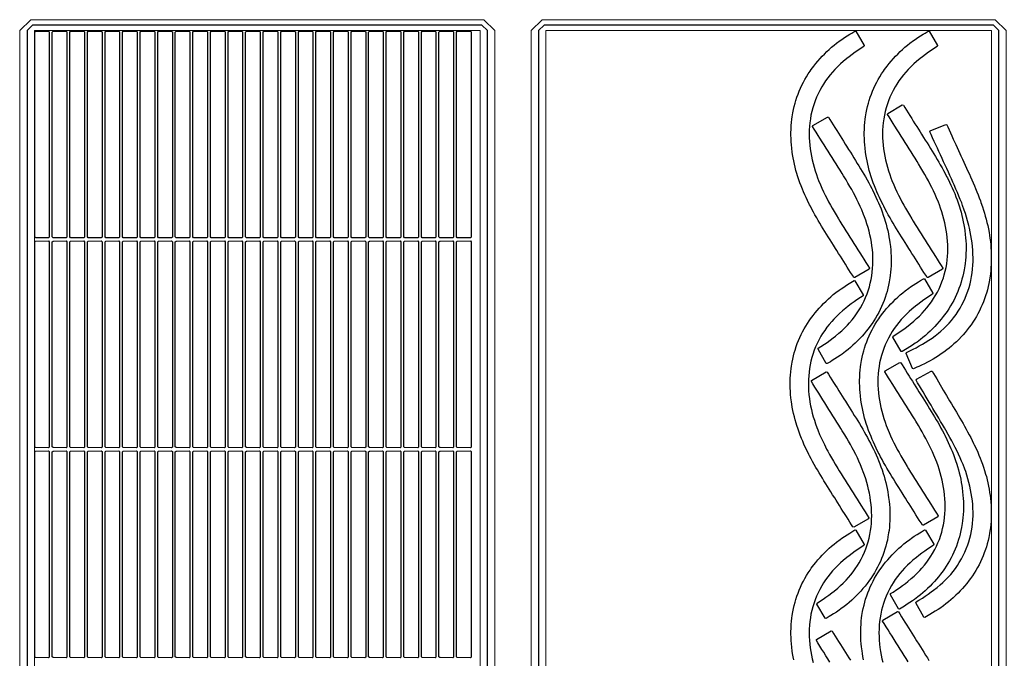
# Model space of a CAD drawing. Header units: millimetres. Extents: x -10628 to 24720, y -21829 to 4032.
# Drawn here: x 10849 to 13549, y -16051 to -14300 of the extents above; entities that cross this region are included whole.
import ezdxf
from ezdxf.enums import TextEntityAlignment as Align
from ezdxf.lldxf.tags import DXFTag

# ---------------------------------------------------------------- set-up
doc = ezdxf.new("R2010")
doc.units = ezdxf.units.MM
doc.layers.add('layer khung van cnc', color=7, linetype='Continuous', lineweight=25, true_color=0xfbf59b)
doc.layers.add('layer mau', color=7, linetype='Continuous')
doc.styles.add('Text Dim', font='arial.ttf')
tags = doc.linetypes.add('KVVIENMAY', pattern='A,46.311228,-10.280676,["KV VIỀN MÁY",Text Dim,S=10.028098,R=0,X=0,Y=-4.346144],-100.988212', length=157.580116).pattern_tags.tags
tags[6] = DXFTag(74, 10)

# ---------------------------------------------------------------- blocks, each defined once
blk = doc.blocks.new('khung van cnc')
at = {"lineweight": 5}
blk.add_lwpolyline([(-193, -99.4), (-193, 2370.6), (-223, 2400.6), (-1463, 2400.6), (-1493, 2370.6), (-1493, -99.4)], close=True, dxfattribs=at)
at = {"color": 1, "linetype": 'KVVIENMAY'}
blk.add_lwpolyline([(-511.9, -84.4), (-213, -84.4), (-213, 2370.6), (-228, 2385.6), (-1458, 2385.6), (-1473, 2370.6), (-1473, -84.4), (-1172.8, -84.4)], dxfattribs=at)
at = {"lineweight": 5}
blk.add_lwpolyline([(-513.5, -69.4), (-233, -69.4), (-233, 2370.6), (-1453, 2370.6), (-1453, -69.4), (-1173, -69.4)], dxfattribs=at)
at = {"layer": 'layer mau'}
for tag, p in [('ÁGF', (-518, -155.9)), ('TENFILE', (-518, -268.9)), ('TENFILE', (-518, -381.8)), ('TENFILE', (-518, -494.8))]:
    blk.add_attdef(tag, text='', height=30, dxfattribs=at).set_placement(p, align=Align.MIDDLE_CENTER)

msp = doc.modelspace()

# ---------------------------------------------------------------- linework, layer by layer
for points in [[(10928.006, -14897.744), (10892.02, -14897.064), (10890.02, -14895.026), (10890.006, -14333.855), (10892.006, -14331.817), (10928.006, -14331.136), (10930.006, -14333.098), (10930.006, -14895.782)], [(10976.106, -14897.744), (10940.12, -14897.064), (10938.12, -14895.026), (10938.106, -14333.855), (10940.106, -14331.817), (10976.106, -14331.136), (10978.106, -14333.098), (10978.106, -14895.782)], [(11024.206, -14897.744), (10988.22, -14897.064), (10986.22, -14895.026), (10986.206, -14333.855), (10988.206, -14331.817), (11024.206, -14331.136), (11026.206, -14333.098), (11026.206, -14895.782)], [(11072.306, -14897.744), (11036.32, -14897.064), (11034.32, -14895.026), (11034.306, -14333.855), (11036.305, -14331.817), (11072.306, -14331.136), (11074.306, -14333.098), (11074.306, -14895.782)], [(11120.406, -14897.744), (11084.42, -14897.064), (11082.42, -14895.026), (11082.406, -14333.855), (11084.405, -14331.817), (11120.406, -14331.136), (11122.406, -14333.098), (11122.406, -14895.782)], [(11168.506, -14897.744), (11132.52, -14897.064), (11130.52, -14895.026), (11130.506, -14333.855), (11132.505, -14331.817), (11168.506, -14331.136), (11170.506, -14333.098), (11170.506, -14895.782)], [(11216.606, -14897.744), (11180.62, -14897.064), (11178.62, -14895.026), (11178.606, -14333.855), (11180.605, -14331.817), (11216.606, -14331.136), (11218.606, -14333.098), (11218.606, -14895.782)], [(11264.706, -14897.744), (11228.72, -14897.064), (11226.72, -14895.026), (11226.706, -14333.855), (11228.705, -14331.817), (11264.706, -14331.136), (11266.706, -14333.098), (11266.706, -14895.782)], [(11312.806, -14897.744), (11276.82, -14897.064), (11274.82, -14895.026), (11274.806, -14333.855), (11276.805, -14331.817), (11312.806, -14331.136), (11314.806, -14333.098), (11314.806, -14895.782)], [(11360.906, -14897.744), (11324.92, -14897.064), (11322.92, -14895.026), (11322.906, -14333.855), (11324.905, -14331.817), (11360.906, -14331.136), (11362.906, -14333.098), (11362.906, -14895.782)], [(11409.006, -14897.744), (11373.019, -14897.064), (11371.02, -14895.026), (11371.006, -14333.855), (11373.005, -14331.817), (11409.006, -14331.136), (11411.006, -14333.098), (11411.006, -14895.782)], [(11457.106, -14897.744), (11421.119, -14897.064), (11419.12, -14895.026), (11419.106, -14333.855), (11421.105, -14331.817), (11457.106, -14331.136), (11459.106, -14333.098), (11459.106, -14895.782)], [(11505.206, -14897.744), (11469.219, -14897.064), (11467.22, -14895.026), (11467.206, -14333.855), (11469.205, -14331.817), (11505.206, -14331.136), (11507.205, -14333.098), (11507.205, -14895.782)], [(11553.306, -14897.744), (11517.319, -14897.064), (11515.32, -14895.026), (11515.305, -14333.855), (11517.305, -14331.817), (11553.306, -14331.136), (11555.305, -14333.098), (11555.305, -14895.782)], [(11601.406, -14897.744), (11565.419, -14897.064), (11563.42, -14895.026), (11563.405, -14333.855), (11565.405, -14331.817), (11601.406, -14331.136), (11603.405, -14333.098), (11603.405, -14895.782)], [(11649.506, -14897.744), (11613.519, -14897.064), (11611.52, -14895.026), (11611.505, -14333.855), (11613.505, -14331.817), (11649.506, -14331.136), (11651.505, -14333.098), (11651.505, -14895.782)], [(11697.606, -14897.744), (11661.619, -14897.064), (11659.62, -14895.026), (11659.605, -14333.855), (11661.605, -14331.817), (11697.606, -14331.136), (11699.605, -14333.098), (11699.605, -14895.782)], [(11745.706, -14897.744), (11709.719, -14897.064), (11707.72, -14895.026), (11707.705, -14333.855), (11709.705, -14331.817), (11745.706, -14331.136), (11747.705, -14333.098), (11747.705, -14895.782)], [(11793.806, -14897.744), (11757.819, -14897.064), (11755.819, -14895.026), (11755.805, -14333.855), (11757.805, -14331.817), (11793.806, -14331.136), (11795.805, -14333.098), (11795.805, -14895.782)], [(11841.906, -14897.744), (11805.919, -14897.064), (11803.919, -14895.026), (11803.905, -14333.855), (11805.905, -14331.817), (11841.906, -14331.136), (11843.905, -14333.098), (11843.905, -14895.782)], [(11890.005, -14897.744), (11854.019, -14897.064), (11852.019, -14895.026), (11852.005, -14333.855), (11854.005, -14331.817), (11890.005, -14331.136), (11892.005, -14333.098), (11892.005, -14895.782)], [(11938.105, -14897.744), (11902.119, -14897.064), (11900.119, -14895.026), (11900.105, -14333.855), (11902.105, -14331.817), (11938.105, -14331.136), (11940.105, -14333.098), (11940.105, -14895.782)], [(11986.205, -14897.744), (11950.219, -14897.064), (11948.219, -14895.026), (11948.205, -14333.855), (11950.205, -14331.817), (11986.205, -14331.136), (11988.205, -14333.098), (11988.205, -14895.782)], [(12034.305, -14897.744), (11998.319, -14897.064), (11996.319, -14895.026), (11996.305, -14333.855), (11998.305, -14331.817), (12034.305, -14331.136), (12036.305, -14333.098), (12036.305, -14895.782)], [(12082.405, -14897.744), (12046.419, -14897.064), (12044.419, -14895.026), (12044.405, -14333.855), (12046.405, -14331.817), (12082.405, -14331.136), (12084.405, -14333.098), (12084.405, -14895.782)], [(13123.098, -14992.398), (13118.399, -14984.906), (13113.701, -14977.414), (13108.592, -14969.264), (13104.308, -14962.427), (13099.612, -14954.933), (13094.915, -14947.44), (13090.216, -14939.948), (13085.515, -14932.457), (13081.729, -14926.432), (13076.101, -14917.485), (13071.391, -14909.999), (13066.685, -14902.512), (13061.987, -14895.02), (13057.3, -14887.52), (13052.341, -14879.547), (13047.977, -14872.488), (13043.358, -14864.946), (13038.785, -14857.375), (13034.272, -14849.77), (13030.228, -14842.807), (13025.482, -14834.422), (13021.217, -14826.674), (13017.042, -14818.877), (13012.957, -14811.032), (13010.935, -14807.063), (13005.067, -14795.197), (13001.275, -14787.204), (12997.598, -14779.159), (12994.044, -14771.059), (12990.931, -14763.655), (12987.343, -14754.687), (12984.216, -14746.412), (12981.254, -14738.077), (12977.902, -14727.892), (12975.87, -14721.222), (12973.462, -14712.706), (12971.244, -14704.136), (12969.216, -14695.518), (12967.378, -14686.856), (12965.729, -14678.154), (12964.271, -14669.419), (12963.316, -14662.952), (12961.926, -14651.865), (12961.05, -14643.056), (12960.384, -14634.23), (12959.936, -14625.393), (12959.714, -14616.547), (12959.696, -14610.901), (12959.985, -14598.852), (12960.485, -14590.016), (12961.232, -14581.196), (12962.229, -14572.401), (12963.162, -14565.684), (12964.976, -14554.914), (12966.728, -14546.238), (12968.729, -14537.616), (12970.98, -14529.056), (12973.231, -14521.367), (12976.224, -14512.148), (12979.216, -14503.817), (12982.454, -14495.579), (12985.94, -14487.442), (12989.848, -14479.051), (12993.65, -14471.506), (12997.868, -14463.721), (13002.32, -14456.066), (13006.998, -14448.548), (13011.896, -14441.173), (13015.415, -14436.148), (13022.319, -14426.871), (13027.827, -14419.946), (13033.518, -14413.168), (13039.382, -14406.535), (13045.408, -14400.044), (13051.146, -14394.137), (13057.91, -14387.483), (13064.378, -14381.425), (13070.994, -14375.534), (13077.76, -14369.824), (13084.678, -14364.308), (13094.032, -14357.362), (13098.982, -14353.913), (13106.341, -14349.01), (13113.785, -14344.232), (13121.272, -14339.517), (13125.951, -14336.578), (13134.539, -14331.142), (13137.235, -14331.8), (13159.845, -14370.617), (13159.172, -14373.431), (13152.227, -14377.918), (13142.44, -14384.392), (13135.191, -14389.383), (13126.851, -14395.375), (13118.65, -14401.558), (13112.326, -14406.545), (13102.72, -14414.534), (13095.033, -14421.353), (13087.568, -14428.412), (13079.496, -14436.632), (13073.41, -14443.312), (13066.76, -14451.161), (13060.417, -14459.263), (13054.395, -14467.608), (13048.709, -14476.185), (13044.067, -14483.792), (13038.401, -14493.991), (13033.802, -14503.195), (13029.588, -14512.579), (13025.768, -14522.129), (13021.886, -14533.265), (13019.349, -14541.67), (13016.759, -14551.627), (13014.576, -14561.684), (13012.799, -14571.822), (13011.422, -14582.022), (13010.475, -14591.84), (13009.855, -14602.531), (13009.648, -14612.81), (13009.812, -14623.089), (13010.336, -14633.355), (13011.231, -14643.833), (13012.414, -14653.803), (13013.947, -14663.965), (13015.793, -14674.075), (13017.94, -14684.125), (13020.33, -14693.926), (13023.091, -14704.017), (13026.071, -14713.848), (13029.303, -14723.599), (13032.777, -14733.268), (13035.309, -14739.893), (13040.396, -14752.347), (13044.518, -14761.756), (13048.832, -14771.08), (13053.325, -14780.319), (13059.58, -14792.517), (13062.801, -14798.544), (13067.754, -14807.538), (13072.825, -14816.467), (13077.995, -14825.34), (13083.243, -14834.167), (13090.125, -14845.55), (13093.897, -14851.727), (13099.275, -14860.476), (13104.679, -14869.207), (13110.106, -14877.923), (13115.553, -14886.627), (13121.015, -14895.32), (13126.489, -14904.007), (13131.97, -14912.688), (13137.456, -14921.366), (13142.943, -14930.045), (13148.426, -14938.725), (13154.703, -14948.682), (13159.369, -14956.101), (13164.826, -14964.798), (13170.277, -14973.499), (13174.665, -14980.506), (13173.998, -14983.208), (13134.226, -15006.374), (13131.435, -15005.687), (13127.798, -14999.89)], [(13323.822, -14992.398), (13319.123, -14984.906), (13314.425, -14977.414), (13309.316, -14969.264), (13305.032, -14962.427), (13300.336, -14954.933), (13295.639, -14947.44), (13290.941, -14939.948), (13286.239, -14932.457), (13282.453, -14926.432), (13276.825, -14917.485), (13272.115, -14909.999), (13267.41, -14902.512), (13262.711, -14895.02), (13258.024, -14887.52), (13253.065, -14879.547), (13248.701, -14872.488), (13244.082, -14864.946), (13239.509, -14857.375), (13234.997, -14849.77), (13230.952, -14842.807), (13226.206, -14834.422), (13221.941, -14826.674), (13217.766, -14818.877), (13213.681, -14811.032), (13211.659, -14807.063), (13205.791, -14795.197), (13201.999, -14787.204), (13198.322, -14779.159), (13194.768, -14771.059), (13191.655, -14763.655), (13188.067, -14754.687), (13184.94, -14746.412), (13181.978, -14738.077), (13178.626, -14727.892), (13176.594, -14721.222), (13174.186, -14712.706), (13171.968, -14704.136), (13169.94, -14695.518), (13168.102, -14686.856), (13166.454, -14678.154), (13164.995, -14669.419), (13164.04, -14662.952), (13162.65, -14651.865), (13161.774, -14643.056), (13161.108, -14634.23), (13160.66, -14625.393), (13160.438, -14616.547), (13160.42, -14610.901), (13160.709, -14598.852), (13161.209, -14590.016), (13161.956, -14581.196), (13162.953, -14572.401), (13163.886, -14565.684), (13165.7, -14554.914), (13167.452, -14546.238), (13169.453, -14537.616), (13171.704, -14529.056), (13173.955, -14521.367), (13176.948, -14512.148), (13179.94, -14503.817), (13183.178, -14495.579), (13186.664, -14487.442), (13190.572, -14479.051), (13194.374, -14471.506), (13198.593, -14463.721), (13203.044, -14456.066), (13207.722, -14448.548), (13212.62, -14441.173), (13216.139, -14436.148), (13223.043, -14426.871), (13228.551, -14419.946), (13234.242, -14413.168), (13240.106, -14406.535), (13246.132, -14400.044), (13251.87, -14394.137), (13258.634, -14387.483), (13265.102, -14381.425), (13271.718, -14375.534), (13278.484, -14369.824), (13285.402, -14364.308), (13294.756, -14357.362), (13299.706, -14353.913), (13307.065, -14349.01), (13314.509, -14344.232), (13321.996, -14339.517), (13326.675, -14336.578), (13335.263, -14331.142), (13337.959, -14331.8), (13360.569, -14370.617), (13359.896, -14373.431), (13352.952, -14377.918), (13343.164, -14384.392), (13335.915, -14389.383), (13327.575, -14395.375), (13319.374, -14401.558), (13313.05, -14406.545), (13303.444, -14414.534), (13295.757, -14421.353), (13288.292, -14428.412), (13280.22, -14436.632), (13274.134, -14443.312), (13267.485, -14451.161), (13261.141, -14459.263), (13255.12, -14467.608), (13249.433, -14476.185), (13244.792, -14483.792), (13239.125, -14493.991), (13234.526, -14503.195), (13230.312, -14512.579), (13226.492, -14522.129), (13222.61, -14533.265), (13220.073, -14541.67), (13217.483, -14551.627), (13215.301, -14561.684), (13213.523, -14571.822), (13212.147, -14582.022), (13211.2, -14591.84), (13210.579, -14602.531), (13210.373, -14612.81), (13210.536, -14623.089), (13211.06, -14633.355), (13211.955, -14643.833), (13213.139, -14653.803), (13214.671, -14663.965), (13216.517, -14674.075), (13218.664, -14684.125), (13221.054, -14693.926), (13223.815, -14704.017), (13226.795, -14713.848), (13230.027, -14723.599), (13233.501, -14733.268), (13236.033, -14739.893), (13241.12, -14752.347), (13245.242, -14761.756), (13249.556, -14771.08), (13254.049, -14780.319), (13260.304, -14792.517), (13263.525, -14798.544), (13268.478, -14807.538), (13273.55, -14816.467), (13278.719, -14825.34), (13283.967, -14834.167), (13290.849, -14845.55), (13294.621, -14851.727), (13299.999, -14860.476), (13305.403, -14869.207), (13310.83, -14877.923), (13316.277, -14886.627), (13321.739, -14895.32), (13327.213, -14904.007), (13332.695, -14912.688), (13338.181, -14921.366), (13343.667, -14930.045), (13349.15, -14938.725), (13355.428, -14948.682), (13360.093, -14956.101), (13365.55, -14964.798), (13371.002, -14973.499), (13375.389, -14980.506), (13374.722, -14983.208), (13334.95, -15006.374), (13332.159, -15005.687), (13328.522, -14999.89)], [(13275.646, -14547.578), (13280.345, -14555.07), (13285.043, -14562.562), (13290.152, -14570.711), (13294.437, -14577.549), (13299.133, -14585.042), (13303.829, -14592.536), (13308.528, -14600.028), (13313.229, -14607.518), (13317.016, -14613.544), (13322.644, -14622.491), (13327.353, -14629.976), (13332.059, -14637.464), (13336.757, -14644.956), (13341.444, -14652.456), (13346.403, -14660.429), (13350.768, -14667.488), (13355.387, -14675.03), (13359.959, -14682.6), (13364.472, -14690.206), (13368.516, -14697.169), (13373.263, -14705.553), (13377.527, -14713.301), (13381.702, -14721.099), (13385.787, -14728.944), (13387.81, -14732.913), (13393.678, -14744.779), (13397.469, -14752.772), (13401.146, -14760.817), (13404.7, -14768.916), (13407.813, -14776.321), (13411.402, -14785.288), (13414.528, -14793.563), (13417.49, -14801.899), (13420.843, -14812.084), (13422.874, -14818.753), (13425.283, -14827.27), (13427.501, -14835.84), (13429.529, -14844.458), (13431.367, -14853.12), (13433.015, -14861.821), (13434.473, -14870.557), (13435.428, -14877.024), (13436.819, -14888.11), (13437.694, -14896.92), (13438.361, -14905.746), (13438.809, -14914.583), (13439.03, -14923.428), (13439.049, -14929.075), (13438.76, -14941.123), (13438.259, -14949.96), (13437.512, -14958.78), (13436.516, -14967.575), (13435.583, -14974.292), (13433.768, -14985.061), (13432.017, -14993.738), (13430.015, -15002.36), (13427.764, -15010.92), (13425.514, -15018.609), (13422.521, -15027.828), (13419.529, -15036.159), (13416.29, -15044.397), (13412.805, -15052.534), (13408.896, -15060.925), (13405.094, -15068.47), (13400.876, -15076.255), (13396.424, -15083.909), (13391.746, -15091.427), (13386.849, -15098.803), (13383.33, -15103.828), (13376.425, -15113.104), (13370.918, -15120.03), (13365.227, -15126.808), (13359.363, -15133.441), (13353.336, -15139.932), (13347.598, -15145.839), (13340.835, -15152.493), (13334.366, -15158.551), (13327.751, -15164.442), (13320.985, -15170.152), (13314.066, -15175.668), (13304.712, -15182.614), (13299.762, -15186.063), (13292.404, -15190.966), (13284.959, -15195.744), (13277.472, -15200.459), (13272.794, -15203.398), (13264.206, -15208.834), (13261.509, -15208.175), (13238.9, -15169.359), (13239.573, -15166.545), (13246.517, -15162.058), (13256.304, -15155.584), (13263.553, -15150.593), (13271.893, -15144.601), (13280.094, -15138.418), (13286.418, -15133.431), (13296.025, -15125.442), (13303.711, -15118.623), (13311.176, -15111.564), (13319.249, -15103.344), (13325.334, -15096.664), (13331.984, -15088.815), (13338.327, -15080.713), (13344.349, -15072.368), (13350.035, -15063.791), (13354.677, -15056.184), (13360.344, -15045.984), (13364.942, -15036.781), (13369.156, -15027.397), (13372.976, -15017.847), (13376.858, -15006.711), (13379.395, -14998.306), (13381.986, -14988.349), (13384.168, -14978.292), (13385.945, -14968.154), (13387.322, -14957.954), (13388.269, -14948.136), (13388.89, -14937.445), (13389.096, -14927.166), (13388.932, -14916.887), (13388.409, -14906.621), (13387.514, -14896.143), (13386.33, -14886.173), (13384.797, -14876.011), (13382.951, -14865.901), (13380.804, -14855.851), (13378.414, -14846.05), (13375.653, -14835.959), (13372.674, -14826.128), (13369.441, -14816.376), (13365.968, -14806.708), (13363.436, -14800.083), (13358.348, -14787.629), (13354.226, -14778.219), (13349.913, -14768.896), (13345.419, -14759.657), (13339.165, -14747.459), (13335.943, -14741.432), (13330.99, -14732.437), (13325.919, -14723.509), (13320.749, -14714.636), (13315.501, -14705.809), (13308.619, -14694.426), (13304.847, -14688.248), (13299.47, -14679.5), (13294.065, -14670.769), (13288.638, -14662.053), (13283.192, -14653.349), (13277.73, -14644.655), (13272.256, -14635.969), (13266.774, -14627.288), (13261.288, -14618.609), (13255.801, -14609.931), (13250.318, -14601.251), (13244.041, -14591.294), (13239.376, -14583.875), (13233.918, -14575.178), (13228.467, -14566.477), (13224.08, -14559.469), (13224.747, -14556.768), (13264.518, -14533.602), (13267.31, -14534.289), (13270.946, -14540.086)], [(13070.612, -14580.571), (13075.311, -14588.063), (13080.01, -14595.555), (13085.119, -14603.705), (13089.403, -14610.542), (13094.099, -14618.036), (13098.796, -14625.529), (13103.494, -14633.021), (13108.196, -14640.512), (13111.982, -14646.538), (13117.61, -14655.485), (13122.319, -14662.97), (13127.025, -14670.457), (13131.723, -14677.95), (13136.41, -14685.449), (13141.37, -14693.422), (13145.734, -14700.481), (13150.353, -14708.024), (13154.926, -14715.594), (13159.438, -14723.2), (13163.483, -14730.162), (13168.229, -14738.547), (13172.493, -14746.295), (13176.669, -14754.092), (13180.754, -14761.938), (13182.776, -14765.906), (13188.644, -14777.773), (13192.435, -14785.765), (13196.113, -14793.81), (13199.667, -14801.91), (13202.78, -14809.314), (13206.368, -14818.282), (13209.495, -14826.557), (13212.457, -14834.892), (13215.809, -14845.077), (13217.841, -14851.747), (13220.249, -14860.263), (13222.467, -14868.833), (13224.495, -14877.451), (13226.333, -14886.114), (13227.981, -14894.815), (13229.44, -14903.55), (13230.395, -14910.018), (13231.785, -14921.104), (13232.661, -14929.913), (13233.327, -14938.739), (13233.775, -14947.577), (13233.996, -14956.422), (13234.015, -14962.068), (13233.726, -14974.117), (13233.225, -14982.954), (13232.478, -14991.773), (13231.482, -15000.569), (13230.549, -15007.286), (13228.735, -15018.055), (13226.983, -15026.731), (13224.981, -15035.353), (13222.731, -15043.914), (13220.48, -15051.602), (13217.487, -15060.821), (13214.495, -15069.152), (13211.257, -15077.39), (13207.771, -15085.527), (13203.862, -15093.918), (13200.061, -15101.463), (13195.842, -15109.248), (13191.391, -15116.903), (13186.713, -15124.421), (13181.815, -15131.796), (13178.296, -15136.821), (13171.392, -15146.098), (13165.884, -15153.023), (13160.193, -15159.801), (13154.329, -15166.434), (13148.302, -15172.925), (13142.564, -15178.833), (13135.801, -15185.487), (13129.333, -15191.544), (13122.717, -15197.435), (13115.951, -15203.145), (13109.032, -15208.661), (13099.679, -15215.608), (13094.729, -15219.056), (13087.37, -15223.959), (13079.926, -15228.737), (13072.439, -15233.452), (13067.76, -15236.391), (13059.172, -15241.827), (13056.475, -15241.169), (13033.866, -15202.352), (13034.539, -15199.539), (13041.483, -15195.051), (13051.27, -15188.577), (13058.52, -15183.587), (13066.86, -15177.594), (13075.06, -15171.411), (13081.385, -15166.424), (13090.991, -15158.435), (13098.678, -15151.617), (13106.143, -15144.557), (13114.215, -15136.337), (13120.301, -15129.657), (13126.95, -15121.808), (13133.293, -15113.706), (13139.315, -15105.361), (13145.001, -15096.784), (13149.643, -15089.177), (13155.31, -15078.978), (13159.908, -15069.775), (13164.123, -15060.39), (13167.943, -15050.84), (13171.824, -15039.705), (13174.362, -15031.299), (13176.952, -15021.342), (13179.134, -15011.285), (13180.912, -15001.147), (13182.288, -14990.948), (13183.235, -14981.129), (13183.856, -14970.438), (13184.062, -14960.159), (13183.898, -14949.881), (13183.375, -14939.614), (13182.48, -14929.136), (13181.296, -14919.166), (13179.763, -14909.004), (13177.918, -14898.895), (13175.77, -14888.844), (13173.381, -14879.043), (13170.619, -14868.953), (13167.64, -14859.121), (13164.407, -14849.37), (13160.934, -14839.701), (13158.402, -14833.076), (13153.314, -14820.622), (13149.193, -14811.213), (13144.879, -14801.889), (13140.386, -14792.65), (13134.131, -14780.453), (13130.91, -14774.425), (13125.957, -14765.431), (13120.885, -14756.502), (13115.716, -14747.63), (13110.467, -14738.802), (13103.585, -14727.419), (13099.813, -14721.242), (13094.436, -14712.494), (13089.032, -14703.763), (13083.604, -14695.047), (13078.158, -14686.343), (13072.696, -14677.649), (13067.222, -14668.963), (13061.74, -14660.281), (13056.254, -14651.603), (13050.768, -14642.925), (13045.284, -14634.244), (13039.007, -14624.287), (13034.342, -14616.868), (13028.885, -14608.171), (13023.433, -14599.47), (13019.046, -14592.463), (13019.713, -14589.761), (13059.485, -14566.595), (13062.276, -14567.283), (13065.913, -14573.08)], [(13392.473, -14601.893), (13396.157, -14609.933), (13399.84, -14617.973), (13403.844, -14626.718), (13407.202, -14634.055), (13410.883, -14642.096), (13414.564, -14650.137), (13418.247, -14658.177), (13421.933, -14666.216), (13424.903, -14672.684), (13429.318, -14682.287), (13433.013, -14690.322), (13436.704, -14698.358), (13440.387, -14706.398), (13444.058, -14714.444), (13447.937, -14722.995), (13451.345, -14730.562), (13454.943, -14738.642), (13458.491, -14746.743), (13461.975, -14754.871), (13465.078, -14762.301), (13468.693, -14771.232), (13471.912, -14779.47), (13475.037, -14787.744), (13478.065, -14796.055), (13479.554, -14800.253), (13483.827, -14812.782), (13486.546, -14821.2), (13489.145, -14829.656), (13491.614, -14838.149), (13493.736, -14845.896), (13496.127, -14855.254), (13498.149, -14863.866), (13500.001, -14872.516), (13501.999, -14883.05), (13503.145, -14889.928), (13504.424, -14898.685), (13505.507, -14907.471), (13506.396, -14916.28), (13507.091, -14925.108), (13507.592, -14933.95), (13507.901, -14942.8), (13508.006, -14949.337), (13507.941, -14960.51), (13507.662, -14969.359), (13507.174, -14978.196), (13506.468, -14987.017), (13505.536, -14995.815), (13504.819, -15001.416), (13502.964, -15013.325), (13501.317, -15022.021), (13499.428, -15030.668), (13497.295, -15039.259), (13495.496, -15045.797), (13492.295, -15056.239), (13489.429, -15064.613), (13486.321, -15072.901), (13482.975, -15081.096), (13479.743, -15088.426), (13475.575, -15097.177), (13471.524, -15105.047), (13467.241, -15112.794), (13462.726, -15120.407), (13457.758, -15128.218), (13453.006, -15135.204), (13447.81, -15142.374), (13442.4, -15149.384), (13436.783, -15156.229), (13430.967, -15162.904), (13426.823, -15167.428), (13418.77, -15175.727), (13412.408, -15181.876), (13405.883, -15187.855), (13399.205, -15193.669), (13392.385, -15199.32), (13385.927, -15204.43), (13378.354, -15210.147), (13371.153, -15215.311), (13363.826, -15220.29), (13356.374, -15225.071), (13348.797, -15229.639), (13338.618, -15235.309), (13333.261, -15238.083), (13325.327, -15241.987), (13317.324, -15245.755), (13309.287, -15249.455), (13304.265, -15251.76), (13295.043, -15256.032), (13292.455, -15255.028), (13275.091, -15213.598), (13276.125, -15210.896), (13283.594, -15207.351), (13294.141, -15202.206), (13301.978, -15198.202), (13311.027, -15193.346), (13319.963, -15188.283), (13326.883, -15184.162), (13337.448, -15177.492), (13345.956, -15171.732), (13354.277, -15165.705), (13363.351, -15158.605), (13370.254, -15152.775), (13377.869, -15145.858), (13385.213, -15138.651), (13392.27, -15131.161), (13399.025, -15123.397), (13404.617, -15116.459), (13411.564, -15107.084), (13417.321, -15098.558), (13422.721, -15089.802), (13427.752, -15080.83), (13433.05, -15070.295), (13436.66, -15062.292), (13440.525, -15052.756), (13443.998, -15043.069), (13447.08, -15033.249), (13449.773, -15023.316), (13451.99, -15013.704), (13453.997, -15003.185), (13455.54, -14993.02), (13456.715, -14982.808), (13457.533, -14972.561), (13458.01, -14962.055), (13458.134, -14952.016), (13457.937, -14941.741), (13457.423, -14931.477), (13456.603, -14921.233), (13455.51, -14911.204), (13454.086, -14900.84), (13452.411, -14890.704), (13450.476, -14880.615), (13448.291, -14870.576), (13446.643, -14863.678), (13443.22, -14850.668), (13440.358, -14840.802), (13437.295, -14830.996), (13434.043, -14821.251), (13429.429, -14808.343), (13427.02, -14801.947), (13423.28, -14792.384), (13419.414, -14782.872), (13415.444, -14773.401), (13411.389, -14763.966), (13406.048, -14751.784), (13403.112, -14745.168), (13398.919, -14735.794), (13394.698, -14726.434), (13390.452, -14717.085), (13386.184, -14707.746), (13381.901, -14698.415), (13377.604, -14689.09), (13373.3, -14679.769), (13368.99, -14670.451), (13364.68, -14661.132), (13360.373, -14651.812), (13355.446, -14641.122), (13351.786, -14633.159), (13347.508, -14623.825), (13343.235, -14614.489), (13339.798, -14606.97), (13340.811, -14604.378), (13383.26, -14586.587), (13385.938, -14587.632), (13388.789, -14593.853)], [(10928.006, -15472.466), (10892.02, -15471.786), (10890.02, -15469.748), (10890.006, -14908.577), (10892.006, -14906.539), (10928.006, -14905.858), (10930.006, -14907.82), (10930.006, -15470.504)], [(10976.106, -15472.466), (10940.12, -15471.786), (10938.12, -15469.748), (10938.106, -14908.577), (10940.106, -14906.539), (10976.106, -14905.858), (10978.106, -14907.82), (10978.106, -15470.504)], [(11024.206, -15472.466), (10988.22, -15471.786), (10986.22, -15469.748), (10986.206, -14908.577), (10988.206, -14906.539), (11024.206, -14905.858), (11026.206, -14907.82), (11026.206, -15470.504)], [(11072.306, -15472.466), (11036.32, -15471.786), (11034.32, -15469.748), (11034.306, -14908.577), (11036.305, -14906.539), (11072.306, -14905.858), (11074.306, -14907.82), (11074.306, -15470.504)], [(11120.406, -15472.466), (11084.42, -15471.786), (11082.42, -15469.748), (11082.406, -14908.577), (11084.405, -14906.539), (11120.406, -14905.858), (11122.406, -14907.82), (11122.406, -15470.504)], [(11168.506, -15472.466), (11132.52, -15471.786), (11130.52, -15469.748), (11130.506, -14908.577), (11132.505, -14906.539), (11168.506, -14905.858), (11170.506, -14907.82), (11170.506, -15470.504)], [(11216.606, -15472.466), (11180.62, -15471.786), (11178.62, -15469.748), (11178.606, -14908.577), (11180.605, -14906.539), (11216.606, -14905.858), (11218.606, -14907.82), (11218.606, -15470.504)], [(11264.706, -15472.466), (11228.72, -15471.786), (11226.72, -15469.748), (11226.706, -14908.577), (11228.705, -14906.539), (11264.706, -14905.858), (11266.706, -14907.82), (11266.706, -15470.504)], [(11312.806, -15472.466), (11276.82, -15471.786), (11274.82, -15469.748), (11274.806, -14908.577), (11276.805, -14906.539), (11312.806, -14905.858), (11314.806, -14907.82), (11314.806, -15470.504)], [(11360.906, -15472.466), (11324.92, -15471.786), (11322.92, -15469.748), (11322.906, -14908.577), (11324.905, -14906.539), (11360.906, -14905.858), (11362.906, -14907.82), (11362.906, -15470.504)], [(11409.006, -15472.466), (11373.019, -15471.786), (11371.02, -15469.748), (11371.006, -14908.577), (11373.005, -14906.539), (11409.006, -14905.858), (11411.006, -14907.82), (11411.006, -15470.504)], [(11457.106, -15472.466), (11421.119, -15471.786), (11419.12, -15469.748), (11419.106, -14908.577), (11421.105, -14906.539), (11457.106, -14905.858), (11459.106, -14907.82), (11459.106, -15470.504)], [(11505.206, -15472.466), (11469.219, -15471.786), (11467.22, -15469.748), (11467.206, -14908.577), (11469.205, -14906.539), (11505.206, -14905.858), (11507.205, -14907.82), (11507.205, -15470.504)], [(11553.306, -15472.466), (11517.319, -15471.786), (11515.32, -15469.748), (11515.305, -14908.577), (11517.305, -14906.539), (11553.306, -14905.858), (11555.305, -14907.82), (11555.305, -15470.504)], [(11601.406, -15472.466), (11565.419, -15471.786), (11563.42, -15469.748), (11563.405, -14908.577), (11565.405, -14906.539), (11601.406, -14905.858), (11603.405, -14907.82), (11603.405, -15470.504)], [(11649.506, -15472.466), (11613.519, -15471.786), (11611.52, -15469.748), (11611.505, -14908.577), (11613.505, -14906.539), (11649.506, -14905.858), (11651.505, -14907.82), (11651.505, -15470.504)], [(11697.606, -15472.466), (11661.619, -15471.786), (11659.62, -15469.748), (11659.605, -14908.577), (11661.605, -14906.539), (11697.606, -14905.858), (11699.605, -14907.82), (11699.605, -15470.504)], [(11745.706, -15472.466), (11709.719, -15471.786), (11707.72, -15469.748), (11707.705, -14908.577), (11709.705, -14906.539), (11745.706, -14905.858), (11747.705, -14907.82), (11747.705, -15470.504)], [(11793.806, -15472.466), (11757.819, -15471.786), (11755.819, -15469.748), (11755.805, -14908.577), (11757.805, -14906.539), (11793.806, -14905.858), (11795.805, -14907.82), (11795.805, -15470.504)], [(11841.906, -15472.466), (11805.919, -15471.786), (11803.919, -15469.748), (11803.905, -14908.577), (11805.905, -14906.539), (11841.906, -14905.858), (11843.905, -14907.82), (11843.905, -15470.504)], [(11890.005, -15472.466), (11854.019, -15471.786), (11852.019, -15469.748), (11852.005, -14908.577), (11854.005, -14906.539), (11890.005, -14905.858), (11892.005, -14907.82), (11892.005, -15470.504)], [(11938.105, -15472.466), (11902.119, -15471.786), (11900.119, -15469.748), (11900.105, -14908.577), (11902.105, -14906.539), (11938.105, -14905.858), (11940.105, -14907.82), (11940.105, -15470.504)], [(11986.205, -15472.466), (11950.219, -15471.786), (11948.219, -15469.748), (11948.205, -14908.577), (11950.205, -14906.539), (11986.205, -14905.858), (11988.205, -14907.82), (11988.205, -15470.504)], [(12034.305, -15472.466), (11998.319, -15471.786), (11996.319, -15469.748), (11996.305, -14908.577), (11998.305, -14906.539), (12034.305, -14905.858), (12036.305, -14907.82), (12036.305, -15470.504)], [(12082.405, -15472.466), (12046.419, -15471.786), (12044.419, -15469.748), (12044.405, -14908.577), (12046.405, -14906.539), (12082.405, -14905.858), (12084.405, -14907.82), (12084.405, -15470.504)], [(13311.028, -15670.399), (13306.329, -15662.907), (13301.631, -15655.415), (13296.522, -15647.265), (13292.237, -15640.428), (13287.542, -15632.934), (13282.845, -15625.441), (13278.146, -15617.949), (13273.445, -15610.458), (13269.659, -15604.433), (13264.03, -15595.485), (13259.321, -15588), (13254.615, -15580.513), (13249.917, -15573.021), (13245.23, -15565.521), (13240.271, -15557.548), (13235.907, -15550.489), (13231.288, -15542.946), (13226.715, -15535.376), (13222.202, -15527.771), (13218.158, -15520.808), (13213.412, -15512.423), (13209.147, -15504.675), (13204.972, -15496.878), (13200.887, -15489.033), (13198.865, -15485.064), (13192.997, -15473.197), (13189.205, -15465.205), (13185.528, -15457.16), (13181.974, -15449.06), (13178.861, -15441.656), (13175.273, -15432.688), (13172.146, -15424.413), (13169.184, -15416.078), (13165.832, -15405.893), (13163.8, -15399.223), (13161.392, -15390.707), (13159.174, -15382.137), (13157.146, -15373.519), (13155.308, -15364.857), (13153.659, -15356.155), (13152.201, -15347.42), (13151.246, -15340.952), (13149.856, -15329.866), (13148.98, -15321.057), (13148.314, -15312.231), (13147.866, -15303.394), (13147.644, -15294.548), (13147.626, -15288.902), (13147.915, -15276.853), (13148.415, -15268.016), (13149.162, -15259.197), (13150.159, -15250.402), (13151.092, -15243.684), (13152.906, -15232.915), (13154.657, -15224.239), (13156.659, -15215.617), (13158.91, -15207.056), (13161.16, -15199.368), (13164.154, -15190.149), (13167.145, -15181.818), (13170.384, -15173.58), (13173.87, -15165.443), (13177.778, -15157.052), (13181.58, -15149.507), (13185.798, -15141.722), (13190.25, -15134.067), (13194.928, -15126.549), (13199.825, -15119.174), (13203.345, -15114.149), (13210.249, -15104.872), (13215.757, -15097.947), (13221.448, -15091.169), (13227.312, -15084.536), (13233.338, -15078.045), (13239.076, -15072.137), (13245.84, -15065.484), (13252.308, -15059.426), (13258.924, -15053.535), (13265.69, -15047.825), (13272.608, -15042.309), (13281.962, -15035.363), (13286.912, -15031.914), (13294.271, -15027.011), (13301.715, -15022.233), (13309.202, -15017.518), (13313.881, -15014.579), (13322.469, -15009.143), (13325.165, -15009.801), (13347.775, -15048.618), (13347.102, -15051.431), (13340.157, -15055.919), (13330.37, -15062.393), (13323.121, -15067.383), (13314.781, -15073.376), (13306.58, -15079.559), (13300.256, -15084.546), (13290.65, -15092.535), (13282.963, -15099.354), (13275.498, -15106.413), (13267.426, -15114.633), (13261.34, -15121.313), (13254.69, -15129.162), (13248.347, -15137.264), (13242.325, -15145.609), (13236.639, -15154.186), (13231.997, -15161.793), (13226.331, -15171.992), (13221.732, -15181.196), (13217.518, -15190.58), (13213.698, -15200.13), (13209.816, -15211.266), (13207.279, -15219.671), (13204.688, -15229.628), (13202.506, -15239.685), (13200.729, -15249.823), (13199.352, -15260.022), (13198.405, -15269.841), (13197.785, -15280.532), (13197.578, -15290.811), (13197.742, -15301.089), (13198.265, -15311.356), (13199.161, -15321.834), (13200.344, -15331.804), (13201.877, -15341.966), (13203.723, -15352.076), (13205.87, -15362.126), (13208.26, -15371.927), (13211.021, -15382.018), (13214.001, -15391.849), (13217.233, -15401.6), (13220.707, -15411.269), (13223.238, -15417.894), (13228.326, -15430.348), (13232.448, -15439.757), (13236.762, -15449.081), (13241.255, -15458.32), (13247.51, -15470.517), (13250.731, -15476.545), (13255.684, -15485.539), (13260.755, -15494.468), (13265.925, -15503.34), (13271.173, -15512.168), (13278.055, -15523.551), (13281.827, -15529.728), (13287.205, -15538.476), (13292.609, -15547.207), (13298.036, -15555.924), (13303.483, -15564.627), (13308.945, -15573.321), (13314.419, -15582.008), (13319.9, -15590.689), (13325.386, -15599.367), (13330.873, -15608.046), (13336.356, -15616.726), (13342.633, -15626.683), (13347.299, -15634.102), (13352.756, -15642.799), (13358.207, -15651.5), (13362.595, -15658.507), (13361.928, -15661.209), (13322.156, -15684.375), (13319.365, -15683.688), (13315.728, -15677.891)], [(13120.855, -15675.498), (13116.156, -15668.006), (13111.458, -15660.514), (13106.349, -15652.364), (13102.064, -15645.527), (13097.368, -15638.033), (13092.672, -15630.54), (13087.973, -15623.048), (13083.272, -15615.557), (13079.485, -15609.531), (13073.857, -15600.584), (13069.148, -15593.099), (13064.442, -15585.612), (13059.744, -15578.119), (13055.057, -15570.62), (13050.098, -15562.647), (13045.734, -15555.588), (13041.114, -15548.045), (13036.542, -15540.475), (13032.029, -15532.87), (13027.985, -15525.907), (13023.238, -15517.522), (13018.974, -15509.774), (13014.799, -15501.977), (13010.714, -15494.131), (13008.691, -15490.163), (13002.824, -15478.296), (12999.032, -15470.304), (12995.355, -15462.259), (12991.801, -15454.159), (12988.688, -15446.755), (12985.099, -15437.787), (12981.973, -15429.512), (12979.011, -15421.177), (12975.658, -15410.992), (12973.627, -15404.322), (12971.218, -15395.806), (12969, -15387.236), (12966.972, -15378.618), (12965.134, -15369.955), (12963.486, -15361.254), (12962.028, -15352.519), (12961.073, -15346.051), (12959.683, -15334.965), (12958.807, -15326.156), (12958.141, -15317.33), (12957.692, -15308.492), (12957.471, -15299.647), (12957.452, -15294.001), (12957.741, -15281.952), (12958.242, -15273.115), (12958.989, -15264.296), (12959.985, -15255.5), (12960.918, -15248.783), (12962.733, -15238.014), (12964.484, -15229.338), (12966.486, -15220.716), (12968.737, -15212.155), (12970.987, -15204.467), (12973.98, -15195.248), (12976.972, -15186.917), (12980.211, -15178.679), (12983.696, -15170.542), (12987.605, -15162.151), (12991.407, -15154.606), (12995.625, -15146.821), (13000.077, -15139.166), (13004.755, -15131.648), (13009.652, -15124.273), (13013.171, -15119.248), (13020.076, -15109.971), (13025.583, -15103.046), (13031.274, -15096.268), (13037.138, -15089.635), (13043.165, -15083.144), (13048.903, -15077.236), (13055.667, -15070.583), (13062.135, -15064.525), (13068.75, -15058.634), (13075.516, -15052.924), (13082.435, -15047.408), (13091.789, -15040.462), (13096.739, -15037.013), (13104.097, -15032.11), (13111.542, -15027.332), (13119.029, -15022.617), (13123.707, -15019.678), (13132.295, -15014.242), (13134.992, -15014.9), (13157.602, -15053.717), (13156.928, -15056.53), (13149.984, -15061.018), (13140.197, -15067.492), (13132.948, -15072.482), (13124.608, -15078.475), (13116.407, -15084.658), (13110.083, -15089.645), (13100.476, -15097.634), (13092.79, -15104.452), (13085.325, -15111.512), (13077.252, -15119.732), (13071.167, -15126.412), (13064.517, -15134.261), (13058.174, -15142.363), (13052.152, -15150.708), (13046.466, -15159.285), (13041.824, -15166.892), (13036.157, -15177.091), (13031.559, -15186.295), (13027.345, -15195.679), (13023.525, -15205.229), (13019.643, -15216.364), (13017.106, -15224.77), (13014.515, -15234.727), (13012.333, -15244.784), (13010.556, -15254.922), (13009.179, -15265.121), (13008.232, -15274.94), (13007.612, -15285.631), (13007.405, -15295.91), (13007.569, -15306.188), (13008.092, -15316.455), (13008.987, -15326.933), (13010.171, -15336.903), (13011.704, -15347.065), (13013.55, -15357.174), (13015.697, -15367.225), (13018.087, -15377.026), (13020.848, -15387.117), (13023.827, -15396.948), (13027.06, -15406.699), (13030.533, -15416.368), (13033.065, -15422.993), (13038.153, -15435.447), (13042.275, -15444.856), (13046.588, -15454.18), (13051.082, -15463.419), (13057.337, -15475.616), (13060.558, -15481.644), (13065.511, -15490.638), (13070.582, -15499.567), (13075.752, -15508.439), (13081, -15517.267), (13087.882, -15528.65), (13091.654, -15534.827), (13097.031, -15543.575), (13102.436, -15552.306), (13107.863, -15561.023), (13113.31, -15569.726), (13118.772, -15578.42), (13124.245, -15587.107), (13129.727, -15595.788), (13135.213, -15604.466), (13140.7, -15613.144), (13146.183, -15621.825), (13152.46, -15631.782), (13157.125, -15639.201), (13162.583, -15647.898), (13168.034, -15656.599), (13172.421, -15663.606), (13171.755, -15666.308), (13131.983, -15689.474), (13129.192, -15688.787), (13125.555, -15682.989)], [(13268.492, -15252.616), (13273.191, -15260.108), (13277.89, -15267.6), (13282.998, -15275.75), (13287.283, -15282.587), (13291.979, -15290.081), (13296.676, -15297.574), (13301.374, -15305.066), (13306.076, -15312.557), (13309.862, -15318.582), (13315.49, -15327.53), (13320.199, -15335.015), (13324.905, -15342.502), (13329.603, -15349.994), (13334.29, -15357.494), (13339.25, -15365.467), (13343.614, -15372.526), (13348.233, -15380.069), (13352.806, -15387.639), (13357.318, -15395.244), (13361.363, -15402.207), (13366.109, -15410.592), (13370.373, -15418.34), (13374.549, -15426.137), (13378.634, -15433.982), (13380.656, -15437.951), (13386.524, -15449.818), (13390.315, -15457.81), (13393.993, -15465.855), (13397.547, -15473.955), (13400.66, -15481.359), (13404.248, -15490.327), (13407.375, -15498.602), (13410.337, -15506.937), (13413.689, -15517.122), (13415.721, -15523.792), (13418.129, -15532.308), (13420.347, -15540.878), (13422.375, -15549.496), (13424.213, -15558.159), (13425.861, -15566.86), (13427.32, -15575.595), (13428.275, -15582.063), (13429.665, -15593.149), (13430.541, -15601.958), (13431.207, -15610.784), (13431.655, -15619.621), (13431.876, -15628.467), (13431.895, -15634.113), (13431.606, -15646.162), (13431.105, -15654.999), (13430.358, -15663.818), (13429.362, -15672.613), (13428.429, -15679.331), (13426.615, -15690.1), (13424.863, -15698.776), (13422.861, -15707.398), (13420.611, -15715.959), (13418.36, -15723.647), (13415.367, -15732.866), (13412.375, -15741.197), (13409.137, -15749.435), (13405.651, -15757.572), (13401.742, -15765.963), (13397.941, -15773.508), (13393.722, -15781.293), (13389.27, -15788.948), (13384.592, -15796.466), (13379.695, -15803.841), (13376.176, -15808.866), (13369.272, -15818.143), (13363.764, -15825.068), (13358.073, -15831.846), (13352.209, -15838.479), (13346.182, -15844.97), (13340.444, -15850.878), (13333.681, -15857.531), (13327.213, -15863.589), (13320.597, -15869.48), (13313.831, -15875.19), (13306.912, -15880.706), (13297.559, -15887.652), (13292.609, -15891.101), (13285.25, -15896.004), (13277.806, -15900.782), (13270.319, -15905.497), (13265.64, -15908.436), (13257.052, -15913.872), (13254.355, -15913.214), (13231.746, -15874.397), (13232.419, -15871.584), (13239.363, -15867.096), (13249.15, -15860.622), (13256.4, -15855.632), (13264.739, -15849.639), (13272.94, -15843.456), (13279.265, -15838.469), (13288.871, -15830.48), (13296.558, -15823.661), (13304.023, -15816.602), (13312.095, -15808.382), (13318.181, -15801.702), (13324.83, -15793.853), (13331.173, -15785.751), (13337.195, -15777.406), (13342.881, -15768.829), (13347.523, -15761.222), (13353.19, -15751.023), (13357.788, -15741.819), (13362.003, -15732.435), (13365.823, -15722.885), (13369.704, -15711.749), (13372.242, -15703.344), (13374.832, -15693.387), (13377.014, -15683.33), (13378.792, -15673.192), (13380.168, -15662.993), (13381.115, -15653.174), (13381.736, -15642.483), (13381.942, -15632.204), (13381.778, -15621.926), (13381.255, -15611.659), (13380.36, -15601.181), (13379.176, -15591.211), (13377.643, -15581.049), (13375.798, -15570.94), (13373.65, -15560.889), (13371.261, -15551.088), (13368.499, -15540.997), (13365.52, -15531.166), (13362.287, -15521.415), (13358.814, -15511.746), (13356.282, -15505.121), (13351.194, -15492.667), (13347.073, -15483.258), (13342.759, -15473.934), (13338.266, -15464.695), (13332.011, -15452.498), (13328.79, -15446.47), (13323.837, -15437.476), (13318.765, -15428.547), (13313.596, -15419.675), (13308.347, -15410.847), (13301.465, -15399.464), (13297.693, -15393.287), (13292.316, -15384.539), (13286.912, -15375.808), (13281.484, -15367.091), (13276.038, -15358.388), (13270.576, -15349.694), (13265.102, -15341.007), (13259.62, -15332.326), (13254.134, -15323.648), (13248.648, -15314.969), (13243.164, -15306.289), (13236.887, -15296.332), (13232.222, -15288.913), (13226.765, -15280.216), (13221.313, -15271.515), (13216.926, -15264.508), (13217.593, -15261.806), (13257.365, -15238.64), (13260.156, -15239.327), (13263.793, -15245.125)], [(13067.192, -15278.508), (13071.891, -15286), (13076.589, -15293.492), (13081.698, -15301.642), (13085.982, -15308.479), (13090.678, -15315.972), (13095.375, -15323.466), (13100.074, -15330.958), (13104.775, -15338.448), (13108.561, -15344.474), (13114.189, -15353.421), (13118.899, -15360.906), (13123.604, -15368.394), (13128.303, -15375.886), (13132.99, -15383.386), (13137.949, -15391.359), (13142.313, -15398.418), (13146.932, -15405.96), (13151.505, -15413.53), (13156.017, -15421.136), (13160.062, -15428.099), (13164.808, -15436.483), (13169.073, -15444.232), (13173.248, -15452.029), (13177.333, -15459.874), (13179.355, -15463.843), (13185.223, -15475.709), (13189.015, -15483.702), (13192.692, -15491.747), (13196.246, -15499.846), (13199.359, -15507.251), (13202.947, -15516.218), (13206.074, -15524.493), (13209.036, -15532.829), (13212.388, -15543.014), (13214.42, -15549.683), (13216.828, -15558.2), (13219.046, -15566.77), (13221.074, -15575.388), (13222.912, -15584.05), (13224.56, -15592.751), (13226.019, -15601.487), (13226.974, -15607.954), (13228.364, -15619.04), (13229.24, -15627.85), (13229.906, -15636.676), (13230.354, -15645.513), (13230.576, -15654.358), (13230.594, -15660.005), (13230.305, -15672.053), (13229.805, -15680.89), (13229.058, -15689.71), (13228.061, -15698.505), (13227.128, -15705.222), (13225.314, -15715.991), (13223.562, -15724.668), (13221.561, -15733.29), (13219.31, -15741.85), (13217.059, -15749.539), (13214.066, -15758.758), (13211.074, -15767.089), (13207.836, -15775.327), (13204.35, -15783.464), (13200.442, -15791.855), (13196.64, -15799.4), (13192.421, -15807.185), (13187.97, -15814.839), (13183.292, -15822.357), (13178.394, -15829.733), (13174.875, -15834.758), (13167.971, -15844.035), (13162.463, -15850.96), (13156.772, -15857.738), (13150.908, -15864.371), (13144.882, -15870.862), (13139.144, -15876.769), (13132.38, -15883.423), (13125.912, -15889.481), (13119.296, -15895.372), (13112.53, -15901.082), (13105.612, -15906.598), (13096.258, -15913.544), (13091.308, -15916.993), (13083.949, -15921.896), (13076.505, -15926.674), (13069.018, -15931.389), (13064.339, -15934.328), (13055.751, -15939.764), (13053.055, -15939.105), (13030.445, -15900.289), (13031.118, -15897.475), (13038.062, -15892.988), (13047.85, -15886.514), (13055.099, -15881.523), (13063.439, -15875.531), (13071.64, -15869.348), (13077.964, -15864.361), (13087.57, -15856.372), (13095.257, -15849.553), (13102.722, -15842.494), (13110.794, -15834.274), (13116.88, -15827.594), (13123.53, -15819.745), (13129.873, -15811.643), (13135.894, -15803.298), (13141.581, -15794.721), (13146.223, -15787.114), (13151.889, -15776.914), (13156.488, -15767.711), (13160.702, -15758.327), (13164.522, -15748.777), (13168.404, -15737.641), (13170.941, -15729.236), (13173.531, -15719.279), (13175.713, -15709.222), (13177.491, -15699.084), (13178.867, -15688.884), (13179.814, -15679.066), (13180.435, -15668.375), (13180.642, -15658.096), (13180.478, -15647.817), (13179.954, -15637.551), (13179.059, -15627.073), (13177.875, -15617.103), (13176.343, -15606.941), (13174.497, -15596.831), (13172.35, -15586.781), (13169.96, -15576.98), (13167.199, -15566.889), (13164.219, -15557.058), (13160.987, -15547.306), (13157.513, -15537.638), (13154.981, -15531.013), (13149.894, -15518.559), (13145.772, -15509.149), (13141.458, -15499.826), (13136.965, -15490.587), (13130.71, -15478.389), (13127.489, -15472.362), (13122.536, -15463.367), (13117.464, -15454.439), (13112.295, -15445.566), (13107.047, -15436.739), (13100.165, -15425.356), (13096.393, -15419.178), (13091.015, -15410.43), (13085.611, -15401.699), (13080.184, -15392.983), (13074.737, -15384.279), (13069.275, -15375.585), (13063.801, -15366.899), (13058.319, -15358.218), (13052.833, -15349.539), (13047.347, -15340.861), (13041.864, -15332.181), (13035.586, -15322.224), (13030.921, -15314.805), (13025.464, -15306.108), (13020.012, -15297.407), (13015.625, -15290.399), (13016.292, -15287.698), (13056.064, -15264.532), (13058.855, -15265.219), (13062.492, -15271.016)], [(13354.074, -15276.201), (13358.584, -15283.808), (13363.094, -15291.416), (13367.997, -15299.691), (13372.11, -15306.633), (13376.617, -15314.242), (13381.124, -15321.85), (13385.634, -15329.458), (13390.147, -15337.063), (13393.781, -15343.182), (13399.184, -15352.267), (13403.704, -15359.867), (13408.221, -15367.47), (13412.731, -15375.078), (13417.228, -15382.692), (13421.987, -15390.787), (13426.173, -15397.953), (13430.602, -15405.608), (13434.984, -15413.291), (13439.305, -15421.007), (13443.174, -15428.068), (13447.709, -15436.569), (13451.778, -15444.422), (13455.757, -15452.321), (13459.644, -15460.266), (13461.567, -15464.284), (13467.136, -15476.293), (13470.727, -15484.378), (13474.202, -15492.513), (13477.552, -15500.699), (13480.479, -15508.179), (13483.842, -15517.233), (13486.76, -15525.584), (13489.513, -15533.991), (13492.609, -15544.256), (13494.474, -15550.975), (13496.668, -15559.549), (13498.671, -15568.171), (13500.483, -15576.838), (13502.104, -15585.543), (13503.534, -15594.283), (13504.773, -15603.052), (13505.566, -15609.541), (13506.678, -15620.659), (13507.334, -15629.487), (13507.779, -15638.327), (13508.006, -15647.173), (13508.006, -15656.021), (13507.883, -15661.666), (13507.293, -15673.704), (13506.572, -15682.525), (13505.604, -15691.324), (13504.388, -15700.091), (13503.287, -15706.783), (13501.204, -15717.503), (13499.236, -15726.133), (13497.02, -15734.702), (13494.555, -15743.204), (13492.113, -15750.834), (13488.89, -15759.975), (13485.691, -15768.228), (13482.247, -15776.383), (13478.56, -15784.43), (13474.442, -15792.721), (13470.453, -15800.168), (13466.041, -15807.845), (13461.399, -15815.386), (13456.535, -15822.785), (13451.454, -15830.035), (13447.811, -15834.971), (13440.676, -15844.072), (13434.997, -15850.857), (13429.138, -15857.491), (13423.11, -15863.975), (13416.923, -15870.313), (13411.039, -15876.075), (13404.111, -15882.558), (13397.494, -15888.452), (13390.733, -15894.176), (13383.826, -15899.715), (13376.772, -15905.056), (13367.247, -15911.766), (13362.212, -15915.09), (13354.734, -15919.807), (13347.172, -15924.398), (13339.569, -15928.923), (13334.819, -15931.745), (13326.097, -15936.964), (13323.418, -15936.239), (13301.787, -15896.869), (13302.53, -15894.073), (13309.584, -15889.76), (13319.53, -15883.533), (13326.902, -15878.726), (13335.389, -15872.944), (13343.742, -15866.968), (13350.189, -15862.141), (13359.992, -15854.394), (13367.847, -15847.77), (13375.486, -15840.9), (13383.762, -15832.884), (13390.013, -15826.358), (13396.856, -15818.678), (13403.4, -15810.737), (13409.629, -15802.546), (13415.528, -15794.113), (13420.359, -15786.625), (13426.279, -15776.571), (13431.106, -15767.485), (13435.554, -15758.209), (13439.611, -15748.757), (13443.77, -15737.723), (13446.517, -15729.383), (13449.356, -15719.494), (13451.789, -15709.495), (13453.819, -15699.405), (13455.45, -15689.243), (13456.643, -15679.451), (13457.53, -15668.779), (13457.994, -15658.509), (13458.087, -15648.229), (13457.821, -15637.953), (13457.188, -15627.455), (13456.254, -15617.459), (13454.976, -15607.262), (13453.384, -15597.109), (13451.488, -15587.008), (13449.345, -15577.15), (13446.837, -15566.994), (13444.104, -15557.091), (13441.116, -15547.262), (13437.886, -15537.51), (13435.521, -15530.823), (13430.746, -15518.246), (13426.861, -15508.736), (13422.782, -15499.308), (13418.521, -15489.959), (13412.573, -15477.609), (13409.504, -15471.503), (13404.777, -15462.387), (13399.931, -15453.335), (13394.985, -15444.336), (13389.959, -15435.38), (13383.364, -15423.828), (13379.748, -15417.558), (13374.591, -15408.678), (13369.406, -15399.815), (13364.199, -15390.966), (13358.972, -15382.128), (13353.729, -15373.301), (13348.474, -15364.48), (13343.211, -15355.664), (13337.944, -15346.851), (13332.676, -15338.039), (13327.412, -15329.224), (13321.386, -15319.113), (13316.907, -15311.58), (13311.669, -15302.749), (13306.437, -15293.914), (13302.227, -15286.799), (13302.961, -15284.115), (13343.3, -15261.951), (13346.073, -15262.708), (13349.564, -15268.595)], [(10928.006, -16047.188), (10892.02, -16046.508), (10890.02, -16044.47), (10890.006, -15483.299), (10892.006, -15481.261), (10928.006, -15480.58), (10930.006, -15482.542), (10930.006, -16045.226)], [(10976.106, -16047.188), (10940.12, -16046.508), (10938.12, -16044.47), (10938.106, -15483.299), (10940.106, -15481.261), (10976.106, -15480.58), (10978.106, -15482.542), (10978.106, -16045.226)], [(11024.206, -16047.188), (10988.22, -16046.508), (10986.22, -16044.47), (10986.206, -15483.299), (10988.206, -15481.261), (11024.206, -15480.58), (11026.206, -15482.542), (11026.206, -16045.226)], [(11072.306, -16047.188), (11036.32, -16046.508), (11034.32, -16044.47), (11034.306, -15483.299), (11036.305, -15481.261), (11072.306, -15480.58), (11074.306, -15482.542), (11074.306, -16045.226)], [(11120.406, -16047.188), (11084.42, -16046.508), (11082.42, -16044.47), (11082.406, -15483.299), (11084.405, -15481.261), (11120.406, -15480.58), (11122.406, -15482.542), (11122.406, -16045.226)], [(11168.506, -16047.188), (11132.52, -16046.508), (11130.52, -16044.47), (11130.506, -15483.299), (11132.505, -15481.261), (11168.506, -15480.58), (11170.506, -15482.542), (11170.506, -16045.226)], [(11216.606, -16047.188), (11180.62, -16046.508), (11178.62, -16044.47), (11178.606, -15483.299), (11180.605, -15481.261), (11216.606, -15480.58), (11218.606, -15482.542), (11218.606, -16045.226)], [(11264.706, -16047.188), (11228.72, -16046.508), (11226.72, -16044.47), (11226.706, -15483.299), (11228.705, -15481.261), (11264.706, -15480.58), (11266.706, -15482.542), (11266.706, -16045.226)], [(11312.806, -16047.188), (11276.82, -16046.508), (11274.82, -16044.47), (11274.806, -15483.299), (11276.805, -15481.261), (11312.806, -15480.58), (11314.806, -15482.542), (11314.806, -16045.226)], [(11360.906, -16047.188), (11324.92, -16046.508), (11322.92, -16044.47), (11322.906, -15483.299), (11324.905, -15481.261), (11360.906, -15480.58), (11362.906, -15482.542), (11362.906, -16045.226)], [(11409.006, -16047.188), (11373.019, -16046.508), (11371.02, -16044.47), (11371.006, -15483.299), (11373.005, -15481.261), (11409.006, -15480.58), (11411.006, -15482.542), (11411.006, -16045.226)], [(11457.106, -16047.188), (11421.119, -16046.508), (11419.12, -16044.47), (11419.106, -15483.299), (11421.105, -15481.261), (11457.106, -15480.58), (11459.106, -15482.542), (11459.106, -16045.226)], [(11505.206, -16047.188), (11469.219, -16046.508), (11467.22, -16044.47), (11467.206, -15483.299), (11469.205, -15481.261), (11505.206, -15480.58), (11507.205, -15482.542), (11507.205, -16045.226)], [(11553.306, -16047.188), (11517.319, -16046.508), (11515.32, -16044.47), (11515.305, -15483.299), (11517.305, -15481.261), (11553.306, -15480.58), (11555.305, -15482.542), (11555.305, -16045.226)], [(11601.406, -16047.188), (11565.419, -16046.508), (11563.42, -16044.47), (11563.405, -15483.299), (11565.405, -15481.261), (11601.406, -15480.58), (11603.405, -15482.542), (11603.405, -16045.226)], [(11649.506, -16047.188), (11613.519, -16046.508), (11611.52, -16044.47), (11611.505, -15483.299), (11613.505, -15481.261), (11649.506, -15480.58), (11651.505, -15482.542), (11651.505, -16045.226)], [(11697.606, -16047.188), (11661.619, -16046.508), (11659.62, -16044.47), (11659.605, -15483.299), (11661.605, -15481.261), (11697.606, -15480.58), (11699.605, -15482.542), (11699.605, -16045.226)], [(11745.706, -16047.188), (11709.719, -16046.508), (11707.72, -16044.47), (11707.705, -15483.299), (11709.705, -15481.261), (11745.706, -15480.58), (11747.705, -15482.542), (11747.705, -16045.226)], [(11793.806, -16047.188), (11757.819, -16046.508), (11755.819, -16044.47), (11755.805, -15483.299), (11757.805, -15481.261), (11793.806, -15480.58), (11795.805, -15482.542), (11795.805, -16045.226)], [(11841.906, -16047.188), (11805.919, -16046.508), (11803.919, -16044.47), (11803.905, -15483.299), (11805.905, -15481.261), (11841.906, -15480.58), (11843.905, -15482.542), (11843.905, -16045.226)], [(11890.005, -16047.188), (11854.019, -16046.508), (11852.019, -16044.47), (11852.005, -15483.299), (11854.005, -15481.261), (11890.005, -15480.58), (11892.005, -15482.542), (11892.005, -16045.226)], [(11938.105, -16047.188), (11902.119, -16046.508), (11900.119, -16044.47), (11900.105, -15483.299), (11902.105, -15481.261), (11938.105, -15480.58), (11940.105, -15482.542), (11940.105, -16045.226)], [(11986.205, -16047.188), (11950.219, -16046.508), (11948.219, -16044.47), (11948.205, -15483.299), (11950.205, -15481.261), (11986.205, -15480.58), (11988.205, -15482.542), (11988.205, -16045.226)], [(12034.305, -16047.188), (11998.319, -16046.508), (11996.319, -16044.47), (11996.305, -15483.299), (11998.305, -15481.261), (12034.305, -15480.58), (12036.305, -15482.542), (12036.305, -16045.226)], [(12082.405, -16047.188), (12046.419, -16046.508), (12044.419, -16044.47), (12044.405, -15483.299), (12046.405, -15481.261), (12082.405, -15480.58), (12084.405, -15482.542), (12084.405, -16045.226)]]:
    msp.add_lwpolyline(points, close=True)
for points in [[(12967.378, -16052.885), (12965.73, -16044.184), (12964.271, -16035.449), (12963.316, -16028.981), (12961.926, -16017.895), (12961.051, -16009.086), (12960.384, -16000.26), (12959.936, -15991.422), (12959.715, -15982.577), (12959.696, -15976.931), (12959.985, -15964.882), (12960.486, -15956.045), (12961.233, -15947.225), (12962.229, -15938.43), (12963.162, -15931.713), (12964.976, -15920.944), (12966.728, -15912.268), (12968.73, -15903.646), (12970.98, -15895.085), (12973.231, -15887.396), (12976.224, -15878.178), (12979.216, -15869.847), (12982.455, -15861.609), (12985.94, -15853.472), (12989.849, -15845.081), (12993.65, -15837.536), (12997.869, -15829.751), (13002.321, -15822.096), (13006.999, -15814.578), (13011.896, -15807.203), (13015.415, -15802.178), (13022.319, -15792.901), (13027.827, -15785.976), (13033.518, -15779.198), (13039.382, -15772.564), (13045.409, -15766.074), (13051.147, -15760.166), (13057.91, -15753.512), (13064.378, -15747.455), (13070.994, -15741.564), (13077.76, -15735.853), (13084.679, -15730.338), (13094.032, -15723.391), (13098.982, -15719.943), (13106.341, -15715.04), (13113.785, -15710.262), (13121.273, -15705.547), (13125.951, -15702.607), (13134.539, -15697.171), (13137.236, -15697.83), (13159.845, -15736.646), (13159.172, -15739.46), (13152.228, -15743.948), (13142.441, -15750.422), (13135.192, -15755.412), (13126.852, -15761.404), (13118.651, -15767.588), (13112.326, -15772.575), (13102.72, -15780.564), (13095.033, -15787.382), (13087.568, -15794.442), (13079.496, -15802.662), (13073.41, -15809.342), (13066.761, -15817.19), (13060.418, -15825.293), (13054.396, -15833.638), (13048.71, -15842.215), (13044.068, -15849.821), (13038.401, -15860.021), (13033.803, -15869.224), (13029.588, -15878.608), (13025.768, -15888.159), (13021.887, -15899.294), (13019.35, -15907.7), (13016.759, -15917.657), (13014.577, -15927.714), (13012.799, -15937.852), (13011.423, -15948.051), (13010.476, -15957.87), (13009.855, -15968.56), (13009.649, -15978.839), (13009.813, -15989.118), (13010.336, -15999.385), (13011.231, -16009.863), (13012.415, -16019.833), (13013.948, -16029.994), (13015.794, -16040.104), (13017.941, -16050.154), (13020.33, -16059.956)], [(13158.322, -16052.451), (13156.674, -16043.749), (13155.216, -16035.014), (13154.261, -16028.546), (13152.871, -16017.46), (13151.995, -16008.651), (13151.329, -15999.825), (13150.88, -15990.988), (13150.659, -15982.142), (13150.64, -15976.496), (13150.929, -15964.447), (13151.43, -15955.61), (13152.177, -15946.791), (13153.173, -15937.996), (13154.107, -15931.278), (13155.921, -15920.509), (13157.672, -15911.833), (13159.674, -15903.211), (13161.925, -15894.65), (13164.175, -15886.962), (13167.168, -15877.743), (13170.16, -15869.412), (13173.399, -15861.174), (13176.884, -15853.037), (13180.793, -15844.646), (13184.595, -15837.101), (13188.813, -15829.316), (13193.265, -15821.661), (13197.943, -15814.143), (13202.84, -15806.768), (13206.36, -15801.743), (13213.264, -15792.466), (13218.771, -15785.541), (13224.462, -15778.763), (13230.326, -15772.13), (13236.353, -15765.639), (13242.091, -15759.731), (13248.855, -15753.078), (13255.323, -15747.02), (13261.938, -15741.129), (13268.704, -15735.419), (13275.623, -15729.903), (13284.977, -15722.957), (13289.927, -15719.508), (13297.285, -15714.605), (13304.73, -15709.827), (13312.217, -15705.112), (13316.895, -15702.173), (13325.483, -15696.737), (13328.18, -15697.395), (13350.79, -15736.212), (13350.116, -15739.026), (13343.172, -15743.513), (13333.385, -15749.987), (13326.136, -15754.977), (13317.796, -15760.97), (13309.595, -15767.153), (13303.271, -15772.14), (13293.664, -15780.129), (13285.978, -15786.948), (13278.513, -15794.007), (13270.44, -15802.227), (13264.355, -15808.907), (13257.705, -15816.756), (13251.362, -15824.858), (13245.34, -15833.203), (13239.654, -15841.78), (13235.012, -15849.387), (13229.345, -15859.586), (13224.747, -15868.79), (13220.533, -15878.174), (13216.713, -15887.724), (13212.831, -15898.86), (13210.294, -15907.265), (13207.703, -15917.222), (13205.521, -15927.279), (13203.744, -15937.417), (13202.367, -15947.616), (13201.42, -15957.435), (13200.8, -15968.126), (13200.593, -15978.405), (13200.757, -15988.683), (13201.28, -15998.95), (13202.176, -16009.428), (13203.359, -16019.398), (13204.892, -16029.56), (13206.738, -16039.67), (13208.885, -16049.72), (13211.275, -16059.521)], [(13280.68, -16057.931), (13275.253, -16049.214), (13269.806, -16040.511), (13264.344, -16031.817), (13258.87, -16023.13), (13253.388, -16014.449), (13247.902, -16005.771), (13242.416, -15997.093), (13236.933, -15988.412), (13230.655, -15978.455), (13225.99, -15971.036), (13220.533, -15962.339), (13215.081, -15953.638), (13210.694, -15946.631), (13211.361, -15943.929), (13251.133, -15920.763), (13253.924, -15921.45), (13257.561, -15927.248), (13262.26, -15934.739), (13266.96, -15942.231), (13271.658, -15949.723), (13276.767, -15957.873), (13281.051, -15964.71), (13285.747, -15972.204), (13290.444, -15979.697), (13295.142, -15987.189), (13299.844, -15994.68), (13303.63, -16000.705), (13309.258, -16009.653), (13313.968, -16017.138), (13318.673, -16024.625), (13323.372, -16032.117), (13328.059, -16039.617), (13333.018, -16047.59), (13337.382, -16054.649)], [(13066.521, -16058.758), (13061.035, -16050.08), (13055.551, -16041.4), (13049.274, -16031.443), (13044.609, -16024.023), (13039.152, -16015.326), (13033.7, -16006.626), (13029.313, -15999.618), (13029.98, -15996.916), (13069.752, -15973.75), (13072.543, -15974.438), (13076.18, -15980.235), (13080.879, -15987.727), (13085.578, -15995.218), (13090.277, -16002.711), (13095.385, -16010.86), (13099.67, -16017.697), (13104.366, -16025.191), (13109.063, -16032.685), (13113.761, -16040.177), (13118.463, -16047.667), (13122.249, -16053.693)]]:
    msp.add_lwpolyline(points)

# ---------------------------------------------------------------- block references
at = {"layer": 'layer khung van cnc'}
for p in [(12342.01, -16700.689), (13742.01, -16700.689)]:
    msp.add_blockref('khung van cnc', p, dxfattribs=at)

doc.saveas('drawing.dxf')
